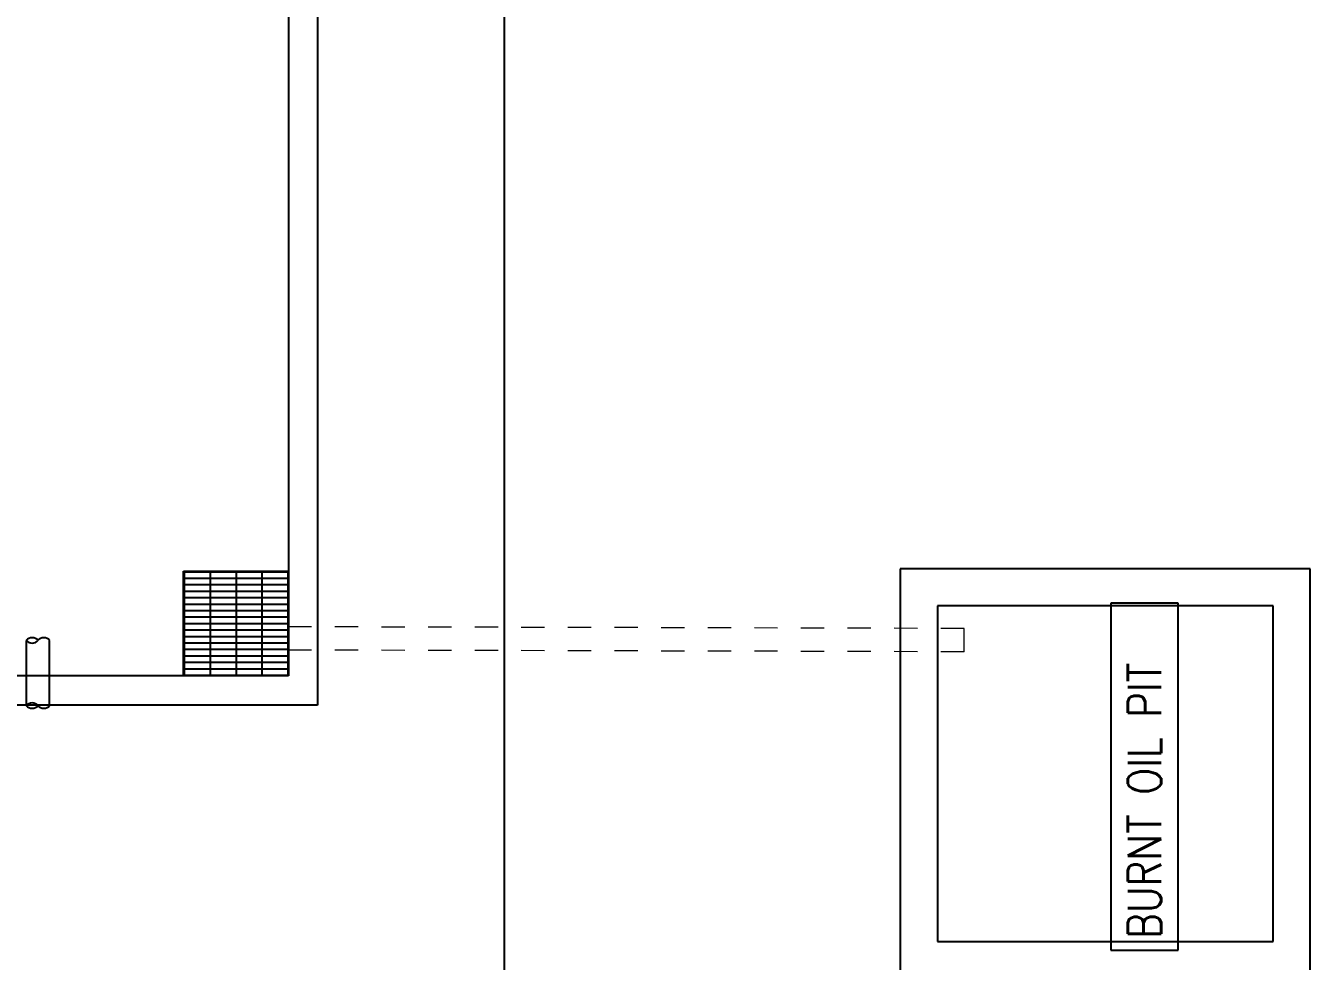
# Model space of a CAD drawing. Header units: metres. Extents: x 529718 to 530598, y 2673304 to 2673482.
# Drawn here: x 530185.63 to 530191.14, y 2673368.75 to 2673372.77 of the extents above; entities that cross this region are included whole.
import ezdxf

# ---------------------------------------------------------------- set-up
doc = ezdxf.new("R2010")
doc.units = ezdxf.units.M
doc.linetypes.add('HIDDEN', pattern=[0.375, 0.25, -0.125])
doc.layers.add('IDT', color=7, linetype='Continuous')
doc.styles.add('RomanS', font='romans.shx')
doc.linetypes.add('FOUNDATION LAYOUT$0$FENCELINE1', pattern='A,6.35,-2.54,[133,ltypeshp.shx,S=2.54,R=0,X=-2.54,Y=0],-2.54,25.4', length=36.83)

# ---------------------------------------------------------------- blocks, each defined once
blk = doc.blocks.new('IDT')
at = {"layer": 'IDT', "color": 253}
for p, q in [((8.3425, 17.9852), (8.3425, 16.2252)), ((10.1025, 16.2252), (10.1025, 17.9852)), ((9.1983, 17.8629), (8.9103, 17.8629)), ((8.9103, 17.8629), (8.9103, 16.3725)), ((9.1983, 16.3725), (9.1983, 17.8629)), ((9.9425, 17.8252), (8.5025, 17.8252)), ((8.5025, 17.8252), (8.5025, 16.3852)), ((9.9425, 16.3852), (9.9425, 17.8252)), ((8.5025, 16.3852), (9.9425, 16.3852)), ((8.9103, 16.3725), (9.1983, 16.3725)), ((8.3425, 16.2252), (10.1025, 16.2252))]:
    blk.add_line(p, q, dxfattribs=at)
at = {"layer": 'IDT', "color": 0}
for p, q in [((12.6025, 7.0104), (12.6025, 16.8104)), ((12.6025, 16.8104), (19.5525, 16.8104)), ((13.7525, 16.8129), (13.7525, 16.5329)), ((13.8525, 16.5329), (13.8525, 16.8129)), ((12.7275, 7.1354), (12.7275, 16.6854)), ((12.7275, 16.6854), (19.4275, 16.6854)), ((12.7275, 16.6854), (13.1775, 16.6854)), ((12.7275, 16.2354), (12.7275, 16.6854)), ((13.1775, 16.6854), (13.1775, 16.2354)), ((13.1775, 16.2354), (12.7275, 16.2354))]:
    blk.add_line(p, q, dxfattribs=at)
at = {"layer": 'IDT', "color": 0, "linetype": 'Continuous'}
for p, q in [((13.1775, 16.6824), (12.7275, 16.6824)), ((13.1775, 16.6546), (12.7275, 16.6546)), ((12.7288, 16.6854), (12.7288, 16.2354)), ((12.8399, 16.6854), (12.8399, 16.2354)), ((12.951, 16.6854), (12.951, 16.2354)), ((13.0622, 16.6854), (13.0622, 16.2354)), ((13.1733, 16.6854), (13.1733, 16.2354)), ((13.1775, 16.6268), (12.7275, 16.6268)), ((13.1775, 16.599), (12.7275, 16.599)), ((13.1775, 16.5712), (12.7275, 16.5712)), ((13.1775, 16.5435), (12.7275, 16.5435)), ((13.1775, 16.5157), (12.7275, 16.5157)), ((13.1775, 16.4879), (12.7275, 16.4879)), ((13.1775, 16.4601), (12.7275, 16.4601)), ((13.1775, 16.4323), (12.7275, 16.4323)), ((13.1775, 16.4045), (12.7275, 16.4045)), ((13.1775, 16.3768), (12.7275, 16.3768)), ((13.1775, 16.349), (12.7275, 16.349)), ((13.1775, 16.3212), (12.7275, 16.3212)), ((13.1775, 16.2934), (12.7275, 16.2934)), ((13.1775, 16.2656), (12.7275, 16.2656)), ((13.1775, 16.2379), (12.7275, 16.2379))]:
    blk.add_line(p, q, dxfattribs=at)
at = {"layer": 'IDT', "color": 253, "linetype": 'HIDDEN', "lineweight": 0, "ltscale": 0.3}
for p, q in [((9.8284, 16.5818), (12.7275, 16.5744)), ((9.8288, 16.4818), (9.8288, 16.5818)), ((9.8284, 16.4818), (12.7275, 16.4744))]:
    blk.add_line(p, q, dxfattribs=at)
at = {"layer": 'IDT', "color": 7, "linetype": 'FOUNDATION LAYOUT$0$FENCELINE1', "ltscale": 0.01}
blk.add_lwpolyline([(19.9107, 22.4854), (11.801, 22.4854), (11.801, 6.2104), (19.7314, 6.2104), (25.552, 6.2104), (25.552, 9.0601)], dxfattribs=at)
at = {"layer": 'IDT', "color": 0}
for centre, start, end in [((13.7775, 16.7908), 41.4628, 138.5372), ((13.8275, 16.7908), 41.4628, 138.5372), ((13.8275, 16.835), 221.4628, 318.5372), ((13.8275, 16.5108), 41.4628, 138.5372), ((13.7775, 16.555), 221.4628, 318.5372), ((13.8275, 16.555), 221.4628, 318.5372)]:
    blk.add_arc(centre, 0.0334, start, end, dxfattribs=at)
at = {"layer": 'IDT', "color": 7, "style": 'RomanS', "width": 0.85}
blk.add_text('BURNT OIL PIT', height=0.144, rotation=270, dxfattribs=at).set_placement((8.9823, 17.8142))

msp = doc.modelspace()

# ---------------------------------------------------------------- block references
at = {"layer": 'IDT', "color": 8, "rotation": 180}
msp.add_blockref('IDT', (530199.4873, 2673386.663), dxfattribs=at)

doc.saveas('drawing.dxf')
